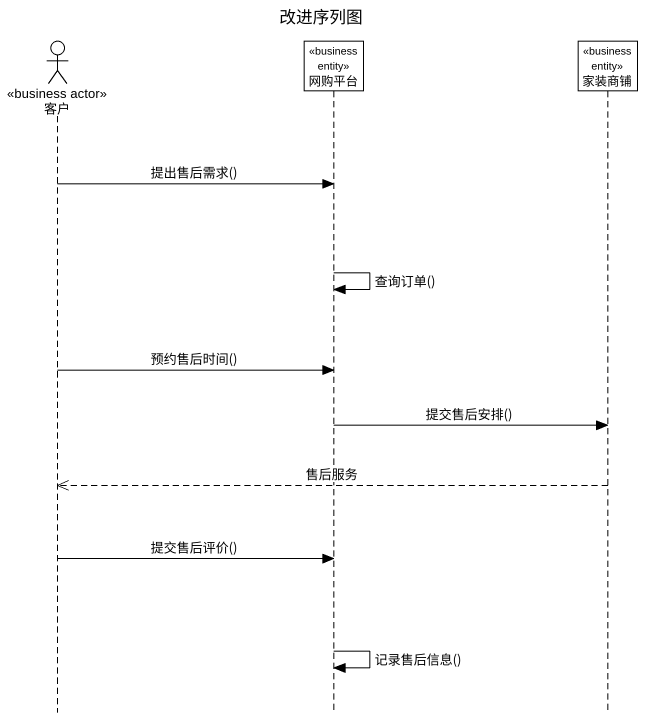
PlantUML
@startuml
title 改进序列图
hide footbox
actor 客户 <<business actor>>
participant 网购平台 <<business entity>>
participant 家装商铺 <<business entity>>

客户 -> 网购平台 : 提出售后需求()
网购平台 -> 网购平台 : 查询订单()
客户 -> 网购平台 : 预约售后时间()
网购平台 -> 家装商铺 : 提交售后安排()
家装商铺 -->> 客户 : 售后服务
客户 -> 网购平台 : 提交售后评价()
网购平台 -> 网购平台 : 记录售后信息()
@enduml
